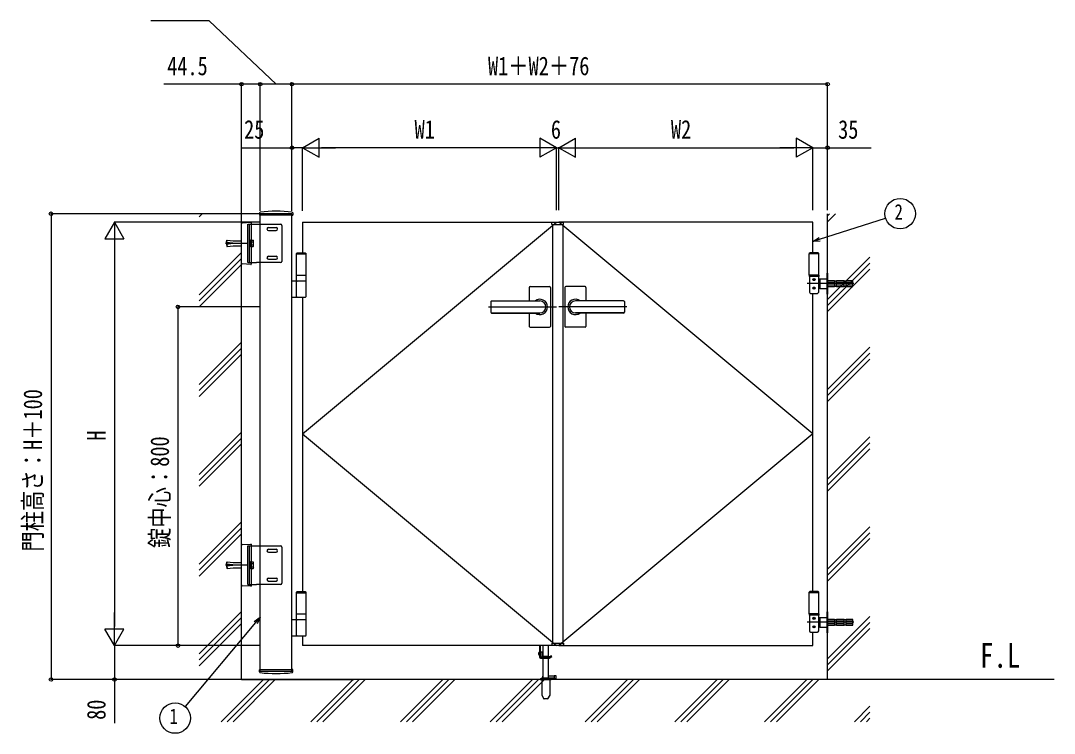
# Model space of a CAD drawing. Units: millimetres, scale not verified. Extents: x -4205 to 4205, y -2970 to 2970.
# Drawn here: x -1102 to 1341, y -158 to 1525 of the extents above; entities that cross this region are included whole.
import ezdxf
from ezdxf.enums import TextEntityAlignment as Align

# ---------------------------------------------------------------- set-up
doc = ezdxf.new("R2010")
doc.units = ezdxf.units.MM
doc.header["$LTSCALE"] = 20
for name, color, linetype in [('0-2_USER1', 3, 'Continuous'), ('0-4_YKK_A1', 4, 'Continuous'), ('0-5_YKK_D', 6, 'Continuous')]:
    doc.layers.add(name, color=color, linetype=linetype)
doc.styles.add('ＭＳ ゴシック', font='')
doc.styles.get('ＭＳ ゴシック').set_extended_font_data('MS Gothic')

msp = doc.modelspace()

# ---------------------------------------------------------------- linework, layer by layer
at = {"layer": '0-4_YKK_A1'}
for p, q in [((-680.48, 1061.6), (-673.08, 1069)), ((-580.48, -31), (-580.48, 1069)), ((-537.82, 1070.9), (-538.08, 1066.03)), ((-459.38, 1065.5), (-537.58, 1065.5)), ((-535.98, -11), (-535.98, 1065.5)), ((-460.98, 1069), (-460.98, 1065.5)), ((-460.98, -11), (-460.98, 1065.5)), ((-459.14, 1070.9), (-458.88, 1066.03)), ((805.02, -31), (805.02, 1069)), ((805.02, 1064.27), (809.75, 1069)), ((805.02, 1050.13), (823.89, 1069)), ((-580.48, 952.33), (-580.48, 1045.57)), ((-578.6, 1047.57), (-558.01, 1048.83)), ((-564.98, 953.5), (-564.98, 1044.5)), ((-564.98, 1044.5), (-544.98, 1044.5)), ((-560.98, 953.5), (-560.98, 1044.5)), ((-557.48, 1048.33), (-557.48, 1046.83)), ((-557.48, 1046.83), (-557.48, 951.08)), ((-544.98, 1044.5), (-487.98, 1044.5)), ((-516.48, 1036.5), (-498.48, 1036.5)), ((-516.48, 1029.5), (-498.48, 1029.5)), ((-484.98, 1041.5), (-484.98, 956.5)), ((-435.98, 549), (164.02, 1049)), ((-435.98, 1049), (-435.98, 977)), ((153.12, 1043.5), (153.33, 1047.55)), ((153.12, 1043.5), (180.92, 1043.5)), ((179.71, 1048.5), (154.33, 1048.5)), ((155.02, 1043.5), (155.02, 54.5)), ((770.02, 549), (170.02, 1049)), ((179.02, 1043.5), (179.02, 54.5)), ((180.92, 1043.5), (180.71, 1047.55)), ((770.02, 977), (770.02, 1049)), ((-615.48, 1003.5), (-615.98, 1003)), ((-615.98, 1003), (-615.98, 995)), ((-615.48, 1003.5), (-615.48, 994.5)), ((-615.48, 1003.5), (-615.11, 1003.46)), ((-615.37, 1001.31), (-614.77, 1006.25)), ((-614.87, 1001.25), (-614.21, 1006.69)), ((-614.77, 1006.25), (-614.21, 1006.69)), ((-580.98, 1005), (-580.98, 993)), ((-580.48, 1004.5), (-580.98, 1005)), ((-580.48, 993.5), (-580.48, 1004.5)), ((-559.38, 1006.25), (-557.38, 1006.25)), ((-557.38, 1006.51), (-552.46, 1006.51)), ((-557.38, 1002.75), (-552.46, 1002.75)), ((-551.88, 1005.5), (-552.46, 1006.51)), ((-551.88, 992.5), (-551.88, 1005.5)), ((-680.48, 877.75), (-580.48, 977.75)), ((-565.38, 999), (-617.79, 999)), ((-615.98, 995), (-615.48, 994.5)), ((-615.48, 994.5), (-615.11, 994.54)), ((-600.48, 999.5), (-615.37, 1001.31)), ((-600.48, 998.5), (-615.37, 996.69)), ((-615.37, 996.69), (-614.77, 991.75)), ((-614.87, 996.75), (-614.21, 991.31)), ((-614.77, 991.75), (-614.21, 991.31)), ((-614.21, 991.29), (-600.15, 993)), ((-600.48, 998.5), (-600.48, 999.5)), ((-600.15, 993), (-580.98, 993)), ((-580.48, 993.5), (-580.98, 993)), ((-557.38, 991.75), (-559.38, 991.75)), ((-557.38, 995.25), (-552.46, 995.25)), ((-551.88, 992.5), (-552.46, 991.49)), ((-680.48, 863.61), (-580.48, 963.61)), ((-564.98, 953.5), (-544.98, 953.5)), ((-487.98, 953.5), (-544.98, 953.5)), ((-516.48, 968.5), (-498.48, 968.5)), ((-516.48, 961.5), (-498.48, 961.5)), ((-448.48, 977), (-450.48, 975)), ((-450.48, 975), (-427.48, 975)), ((-450.48, 974), (-427.48, 974)), ((-448.48, 977), (-429.48, 977)), ((-429.48, 977), (-427.48, 975)), ((763.52, 977), (761.52, 975)), ((784.52, 975), (761.52, 975)), ((761.52, 924), (761.52, 975)), ((784.52, 974), (761.52, 974)), ((782.52, 977), (763.52, 977)), ((782.52, 977), (784.52, 975)), ((784.52, 924), (784.52, 975)), ((805.02, 866.28), (905.02, 966.28)), ((-680.48, 849.46), (-580.48, 949.46)), ((-558.01, 949.08), (-578.6, 950.34)), ((-557.48, 951.08), (-557.48, 949.58)), ((805.02, 852.14), (905.02, 952.14)), ((805.02, 838), (905.02, 938)), ((-427.48, 910), (-460.98, 910)), ((-450.48, 924), (-427.48, 924)), ((-450.48, 873.5), (-450.48, 908.5)), ((-427.48, 873.5), (-427.48, 908.5)), ((867.02, 904), (757.02, 904)), ((784.52, 924), (761.52, 924)), ((770.02, 924), (761.52, 924)), ((761.52, 924), (761.52, 921)), ((762.02, 921), (762.02, 884)), ((784.02, 884), (784.02, 921)), ((784.52, 924), (784.52, 921)), ((821.02, 910.75), (805.02, 910.75)), ((821.02, 906.55), (805.02, 906.55)), ((821.02, 910.75), (821.02, 897.25)), ((826.02, 910), (821.02, 910)), ((826.02, 897.25), (826.02, 910.75)), ((844.02, 910.75), (826.02, 910.75)), ((844.02, 906.55), (826.02, 906.55)), ((844.02, 897.25), (844.02, 910.75)), ((849.02, 910), (844.02, 910)), ((849.02, 897.25), (849.02, 910.75)), ((865.02, 906.55), (849.02, 906.55)), ((100.02, 895), (100.02, 863.5)), ((102.02, 897), (148.02, 897)), ((150.02, 895), (150.02, 849)), ((184.02, 895), (184.02, 849)), ((232.02, 897), (186.02, 897)), ((234.02, 895), (234.02, 863.5)), ((770.02, 177), (770.02, 881)), ((805.02, 901.45), (821.02, 901.45)), ((805.02, 897.25), (821.02, 897.25)), ((821.02, 898), (826.02, 898)), ((826.02, 901.45), (844.02, 901.45)), ((826.02, 897.25), (844.02, 897.25)), ((844.02, 898), (849.02, 898)), ((849.02, 901.45), (865.02, 901.45)), ((849.02, 897.25), (865.02, 897.25)), ((-460.98, 872), (-428.98, 872)), ((-435.98, 872), (-435.98, 177)), ((9.02, 861.5), (9.02, 836.5)), ((11.02, 863.5), (125.02, 863.5)), ((11.02, 863), (125.02, 863)), ((323.02, 863.5), (209.02, 863.5)), ((323.02, 863), (209.02, 863)), ((325.02, 861.5), (325.02, 836.5)), ((3.76, 849), (164.02, 849)), ((11.02, 835), (125.02, 835)), ((11.02, 834.5), (125.02, 834.5)), ((100.02, 834.5), (100.02, 803)), ((150.02, 849), (150.02, 803)), ((330.28, 849), (170.02, 849)), ((184.02, 849), (184.02, 803)), ((323.02, 835), (209.02, 835)), ((323.02, 834.5), (209.02, 834.5)), ((234.02, 834.5), (234.02, 803)), ((102.02, 801), (148.02, 801)), ((232.02, 801), (186.02, 801)), ((-680.48, 665.62), (-580.48, 765.62)), ((-680.48, 651.47), (-580.48, 751.47)), ((-680.48, 637.33), (-580.48, 737.33)), ((805.02, 654.15), (905.02, 754.15)), ((805.02, 640.01), (905.02, 740.01)), ((805.02, 625.87), (905.02, 725.87)), ((-680.48, 453.48), (-580.48, 553.48)), ((-680.48, 439.34), (-580.48, 539.34)), ((-435.98, 549), (164.02, 49)), ((770.02, 549), (170.02, 49)), ((805.02, 442.02), (905.02, 542.02)), ((-680.48, 425.2), (-580.48, 525.2)), ((805.02, 427.88), (905.02, 527.88)), ((805.02, 413.74), (905.02, 513.74)), ((-680.48, 241.35), (-580.48, 341.35)), ((-680.48, 227.21), (-580.48, 327.21)), ((805.02, 229.89), (905.02, 329.89)), ((-680.48, 213.07), (-580.48, 313.07)), ((805.02, 215.75), (905.02, 315.75)), ((805.02, 201.6), (905.02, 301.6)), ((-580.48, 192.38), (-580.48, 285.62)), ((-578.6, 287.61), (-558.01, 288.87)), ((-564.98, 193.5), (-564.98, 284.5)), ((-564.98, 284.5), (-544.98, 284.5)), ((-560.98, 193.5), (-560.98, 284.5)), ((-557.48, 288.38), (-557.48, 286.88)), ((-557.48, 286.88), (-557.48, 191.12)), ((-544.98, 284.5), (-487.98, 284.5)), ((-516.48, 276.5), (-498.48, 276.5)), ((-516.48, 269.5), (-498.48, 269.5)), ((-484.98, 281.5), (-484.98, 196.5)), ((-615.37, 241.31), (-614.77, 246.25)), ((-614.87, 241.25), (-614.21, 246.69)), ((-614.77, 246.25), (-614.21, 246.69)), ((-580.98, 245), (-580.98, 233)), ((-580.48, 244.5), (-580.98, 245)), ((-580.48, 233.5), (-580.48, 244.5)), ((-559.38, 246.25), (-557.38, 246.25)), ((-557.38, 246.51), (-552.46, 246.51)), ((-551.88, 245.5), (-552.46, 246.51)), ((-551.88, 232.5), (-551.88, 245.5)), ((-565.38, 239), (-617.79, 239)), ((-615.48, 243.5), (-615.98, 243)), ((-615.98, 243), (-615.98, 235)), ((-615.98, 235), (-615.48, 234.5)), ((-615.48, 243.5), (-615.48, 234.5)), ((-615.48, 243.5), (-615.11, 243.46)), ((-615.48, 234.5), (-615.11, 234.54)), ((-600.48, 239.5), (-615.37, 241.31)), ((-600.48, 238.5), (-615.37, 236.69)), ((-615.37, 236.69), (-614.77, 231.75)), ((-614.87, 236.75), (-614.21, 231.31)), ((-614.77, 231.75), (-614.21, 231.31)), ((-614.21, 231.29), (-600.15, 233)), ((-600.48, 238.5), (-600.48, 239.5)), ((-600.15, 233), (-580.98, 233)), ((-580.48, 233.5), (-580.98, 233)), ((-557.38, 231.75), (-559.38, 231.75)), ((-557.38, 242.75), (-552.46, 242.75)), ((-557.38, 235.25), (-552.46, 235.25)), ((-551.88, 232.5), (-552.46, 231.49)), ((-516.48, 208.5), (-498.48, 208.5)), ((-516.48, 201.5), (-498.48, 201.5)), ((-558.01, 189.13), (-578.6, 190.39)), ((-564.98, 193.5), (-544.98, 193.5)), ((-557.48, 191.12), (-557.48, 189.62)), ((-487.98, 193.5), (-544.98, 193.5)), ((-448.48, 177), (-450.48, 175)), ((-450.48, 175), (-427.48, 175)), ((-450.48, 174), (-427.48, 174)), ((-448.48, 177), (-429.48, 177)), ((-429.48, 177), (-427.48, 175)), ((763.52, 177), (761.52, 175)), ((784.52, 175), (761.52, 175)), ((761.52, 124), (761.52, 175)), ((784.52, 174), (761.52, 174)), ((782.52, 177), (763.52, 177)), ((782.52, 177), (784.52, 175)), ((784.52, 124), (784.52, 175)), ((-680.48, 29.22), (-580.48, 129.22)), ((-450.48, 124), (-427.48, 124)), ((784.52, 124), (761.52, 124)), ((761.52, 124), (761.52, 121)), ((784.52, 124), (784.52, 121)), ((-680.48, 15.08), (-580.48, 115.08)), ((-680.48, 0.94), (-580.48, 100.94)), ((-427.48, 110), (-460.98, 110)), ((-450.48, 73.5), (-450.48, 108.5)), ((-427.48, 73.5), (-427.48, 108.5)), ((867.02, 104), (757.02, 104)), ((762.02, 121), (762.02, 84)), ((784.02, 84), (784.02, 121)), ((805.02, 17.76), (905.02, 117.76)), ((821.02, 110.75), (805.02, 110.75)), ((821.02, 106.55), (805.02, 106.55)), ((805.02, 3.61), (905.02, 103.61)), ((805.02, 101.45), (821.02, 101.45)), ((821.02, 110.75), (821.02, 97.25)), ((826.02, 110), (821.02, 110)), ((821.02, 98), (826.02, 98)), ((826.02, 97.25), (826.02, 110.75)), ((844.02, 110.75), (826.02, 110.75)), ((844.02, 106.55), (826.02, 106.55)), ((826.02, 101.45), (844.02, 101.45)), ((844.02, 97.25), (844.02, 110.75)), ((849.02, 110), (844.02, 110)), ((844.02, 98), (849.02, 98)), ((849.02, 97.25), (849.02, 110.75)), ((865.02, 106.55), (849.02, 106.55)), ((849.02, 101.45), (865.02, 101.45)), ((770.02, 49), (770.02, 81)), ((805.02, 97.25), (821.02, 97.25)), ((805.02, -10.53), (905.02, 89.47)), ((826.02, 97.25), (844.02, 97.25)), ((849.02, 97.25), (865.02, 97.25)), ((-460.98, 72), (-428.98, 72)), ((-435.98, 72), (-435.98, 49)), ((124.02, 49), (124.02, 22)), ((126.52, 22), (126.52, 49)), ((132.52, 24), (132.52, 49)), ((145.52, 24), (145.52, 49)), ((153.12, 54.5), (180.92, 54.5)), ((153.12, 54.5), (153.33, 50.45)), ((179.71, 49.5), (154.33, 49.5)), ((180.92, 54.5), (180.71, 50.45)), ((124.02, 33.5), (123.5, 33.36)), ((124.02, 26.5), (123.5, 26.64)), ((126.52, 34), (130.02, 34)), ((126.52, 33.5), (126.52, 34)), ((130.52, 33.5), (130.52, 25)), ((151.83, 25.17), (146.35, 22)), ((153.08, 23), (151.83, 25.17)), ((146.35, 22), (126.52, 22)), ((126.52, 19.5), (147.02, 19.5)), ((132.52, -28), (132.52, 18.5)), ((145.52, -28), (145.52, 18.5)), ((145.89, 18.5), (145.89, 19.5)), ((146.77, 19.5), (146.77, 22.24)), ((147.02, 19.5), (153.08, 23)), ((-537.82, -12.9), (-538.08, -8.03)), ((-537.58, -7.5), (-459.38, -7.5)), ((-535.98, -11), (-460.98, -11)), ((-459.14, -12.9), (-458.88, -8.03)), ((131.02, -23.5), (131.02, -27.5)), ((132.52, -23.5), (131.02, -23.5)), ((158.52, -23), (145.52, -23)), ((163.02, -22), (163.02, -29)), ((163.52, -28.5), (163.52, -22.5)), ((1340.98, -31), (-874.03, -31)), ((-628.57, -131), (-528.57, -31)), ((-614.43, -131), (-514.43, -31)), ((-600.28, -131), (-500.28, -31)), ((-580.48, -31), (-314.74, -31)), ((-470.98, -31), (-332.06, -31)), ((-470.98, -31), (-332.06, -31)), ((-416.44, -131), (-316.44, -31)), ((-402.29, -131), (-302.29, -31)), ((-388.15, -131), (-288.15, -31)), ((-204.3, -131), (-104.3, -31)), ((-190.16, -131), (-90.16, -31)), ((-176.02, -131), (-76.02, -31)), ((7.83, -131), (107.83, -31)), ((21.97, -131), (121.97, -31)), ((36.11, -131), (136.11, -31)), ((126.02, -30.16), (126.02, -31)), ((126.02, -31), (152.02, -31)), ((130.02, -28), (126.68, -29.22)), ((129.77, -31), (129.77, -68.03)), ((148.02, -28), (130.02, -28)), ((132.52, -27.5), (131.02, -27.5)), ((131.71, -31), (146.33, -31)), ((158.52, -28), (145.52, -28)), ((148.02, -28), (151.36, -29.22)), ((148.27, -31), (148.27, -68.03)), ((152.02, -30.16), (152.02, -31)), ((158.52, -29), (163.02, -29)), ((232, -131), (332, -31)), ((246.14, -131), (346.14, -31)), ((260.28, -131), (360.28, -31)), ((444.13, -131), (544.13, -31)), ((458.27, -131), (558.27, -31)), ((472.42, -131), (572.42, -31)), ((656.26, -131), (756.26, -31)), ((805.02, -31), (666.1, -31)), ((805.02, -31), (666.1, -31)), ((670.41, -131), (770.41, -31)), ((684.55, -131), (784.55, -31)), ((129.77, -68.03), (134.66, -76.5)), ((148.27, -68.03), (143.38, -76.5)), ((142.51, -77), (135.53, -77)), ((868.4, -131), (905.02, -94.38)), ((882.54, -131), (905.02, -108.52)), ((896.68, -131), (905.02, -122.66))]:
    msp.add_line(p, q, dxfattribs=at)
for points in [[(-460.98, 1069), (-535.98, 1069), (-535.98, 1065.5)], [(-435.98, 1049), (164.02, 1049), (164.02, 1048.5)], [(770.02, 1049), (170.02, 1049), (170.02, 1048.5)], [(-614.21, 1006.71), (-600.15, 1005), (-580.98, 1005)], [(-557.38, 1006.51), (-557.38, 991.49), (-552.46, 991.49)], [(-450.48, 910), (-450.48, 924), (-450.48, 975)], [(-427.48, 910), (-427.48, 924), (-427.48, 975)], [(761.52, 924), (770.02, 924), (784.52, 924)], [(784.52, 921), (770.02, 921), (761.52, 921)], [(865.02, 897.25), (865.02, 910.75), (849.02, 910.75)], [(765.02, 881), (770.02, 881), (781.02, 881)], [(-614.21, 246.71), (-600.15, 245), (-580.98, 245)], [(-557.38, 246.51), (-557.38, 231.49), (-552.46, 231.49)], [(-450.48, 110), (-450.48, 124), (-450.48, 175)], [(-427.48, 110), (-427.48, 124), (-427.48, 175)], [(761.52, 124), (770.02, 124), (784.52, 124)], [(784.52, 121), (770.02, 121), (761.52, 121)], [(865.02, 97.25), (865.02, 110.75), (849.02, 110.75)], [(765.02, 81), (770.02, 81), (781.02, 81)], [(164.02, 49.5), (164.02, 49), (-435.98, 49)], [(170.02, 49.5), (170.02, 49), (770.02, 49)], [(121.93, 32), (123.67, 31.15), (124.28, 30)], [(121.93, 28), (123.67, 28.85), (124.28, 30)], [(126.52, 33.5), (126.52, 24), (128.52, 22), (146.02, 22), (146.02, 23.5)], [(130.52, 25), (131.52, 24), (145.52, 24)], [(145.89, 18.5), (131.28, 18.5), (131.28, 19.5)], [(163.02, -22), (158.52, -22), (158.52, -29)]]:
    msp.add_lwpolyline(points, dxfattribs=at)
for points in [[(-560.98, 990.5), (-560.98, 1007.5), (-559.38, 1007.5), (-559.38, 990.5)], [(804.02, 929), (805.02, 929), (805.02, 879), (804.02, 879)], [(787.02, 914.5), (787.02, 892.5), (804.02, 892.5), (804.02, 914.5)], [(-560.98, 230.5), (-560.98, 247.5), (-559.38, 247.5), (-559.38, 230.5)], [(804.02, 129), (805.02, 129), (805.02, 79), (804.02, 79)], [(787.02, 114.5), (787.02, 92.5), (804.02, 92.5), (804.02, 114.5)]]:
    msp.add_lwpolyline(points, close=True, dxfattribs=at)
for centre, radius in [((773.02, 913.5), 2.5), ((773.02, 913.5), 2.05), ((773.02, 893.5), 2.5), ((773.02, 893.5), 2.05), ((773.02, 113.5), 2.5), ((773.02, 113.5), 2.05), ((773.02, 93.5), 2.5), ((773.02, 93.5), 2.05)]:
    msp.add_circle(centre, radius, dxfattribs=at)
for centre, radius, start, end in [((-498.48, 755), 320, 83.25565, 96.74435), ((-537.58, 1066), 0.5, 177, 270), ((-535.83, 1070.8), 2, 96.74435, 177), ((-461.13, 1070.8), 2, 3, 83.25565), ((-459.38, 1066), 0.5, 270, 3), ((-578.48, 1045.57), 2, 93.5, 180), ((-557.98, 1048.33), 0.5, 0, 93.5), ((-516.48, 1033), 3.5, 90, 270), ((-498.48, 1033), 3.5, 270, 90), ((-487.98, 1041.5), 3, 0, 90), ((154.33, 1047.5), 1, 90, 177), ((179.71, 1047.5), 1, 3, 90), ((-555.2, 1004.63), 3.32, 325.61575, 34.38425), ((-564.3, 999), 12.42, 342.41205, 17.58795), ((-555.2, 993.37), 3.32, 325.61575, 34.38425), ((-516.48, 965), 3.5, 90, 270), ((-498.48, 965), 3.5, 270, 90), ((-487.98, 956.5), 3, 270, 0), ((-578.48, 952.33), 2, 180, 266.5), ((-557.98, 949.58), 0.5, 266.5, 0), ((-448.98, 908.5), 1.5, 90, 180), ((-428.98, 908.5), 1.5, 360, 90), ((787.02, 916), 3, 180, 270), ((102.02, 895), 2, 90, 180), ((148.02, 895), 2, 0, 90), ((186.02, 895), 2, 90, 180), ((232.02, 895), 2, 0, 90), ((765.02, 884), 3, 180, 270), ((781.02, 884), 3, 270, 0), ((787.02, 892), 3, 90, 180), ((-448.98, 873.5), 1.5, 180, 270), ((-428.98, 873.5), 1.5, 270, 360), ((11.02, 861.5), 2, 90, 180), ((11.02, 861), 2, 90, 180), ((125.02, 849), 18, 359.99634, 126.33606), ((125.02, 849), 14, 270, 90), ((209.02, 849), 18, 53.66394, 180.00366), ((209.02, 849), 14, 90, 270), ((323.02, 861.5), 2, 0, 90), ((323.02, 861), 2, 0, 90), ((11.02, 837), 2, 180, 270), ((11.02, 836.5), 2, 180, 270), ((125.02, 849), 18, 233.66394, 359.99634), ((209.02, 849), 18, 180.00366, 306.33606), ((323.02, 837), 2, 270, 0), ((323.02, 836.5), 2, 270, 0), ((102.02, 803), 2, 180, 270), ((148.02, 803), 2, 270, 0), ((186.02, 803), 2, 180, 270), ((232.02, 803), 2, 270, 0), ((-578.48, 285.62), 2, 93.5, 180), ((-557.98, 288.38), 0.5, 0, 93.5), ((-516.48, 273), 3.5, 90, 270), ((-498.48, 273), 3.5, 270, 90), ((-487.98, 281.5), 3, 0, 90), ((-555.2, 244.63), 3.32, 325.61575, 34.38425), ((-564.3, 239), 12.42, 342.41205, 17.58795), ((-555.2, 233.37), 3.32, 325.61575, 34.38425), ((-516.48, 205), 3.5, 90, 270), ((-498.48, 205), 3.5, 270, 90), ((-487.98, 196.5), 3, 270, 0), ((-578.48, 192.38), 2, 180, 266.5), ((-557.98, 189.62), 0.5, 266.5, 0), ((-448.98, 108.5), 1.5, 90, 180), ((-428.98, 108.5), 1.5, 360, 90), ((787.02, 116), 3, 180, 270), ((-448.98, 73.5), 1.5, 180, 270), ((-428.98, 73.5), 1.5, 270, 360), ((765.02, 84), 3, 180, 270), ((781.02, 84), 3, 270, 0), ((787.02, 92), 3, 90, 180), ((154.33, 50.5), 1, 183, 270), ((179.71, 50.5), 1, 270, 357), ((125.62, 30), 4.2, 143.11591, 216.88409), ((124.1, 31.14), 2.3, 105, 143.11591), ((124.1, 28.86), 2.3, 216.88409, 255), ((130.02, 33.5), 0.5, 0, 90), ((126.52, 22), 2.5, 180, 270), ((145.52, 23.5), 0.5, 0, 90), ((-537.58, -8), 0.5, 90, 183), ((-535.83, -12.8), 2, 183, 263.25565), ((-498.48, 303), 320, 263.25565, 276.74435), ((-461.13, -12.8), 2, 276.74435, 357), ((-459.38, -8), 0.5, 357, 90), ((163.02, -22.5), 0.5, 0, 90), ((127.02, -30.16), 1, 110, 180), ((151.02, -30.16), 1, 0, 70), ((163.02, -28.5), 0.5, 270, 0), ((135.53, -76), 1, 210, 270), ((142.51, -76), 1, 270, 330)]:
    msp.add_arc(centre, radius, start, end, dxfattribs=at)
at = {"layer": '0-5_YKK_D'}
for p, q in [((-580.48, 1070), (-580.48, 1376)), ((-535.98, 1076.12), (-535.98, 1376)), ((-535.98, 1076.12), (-535.98, 1376)), ((-460.98, 1375), (-535.98, 1375)), ((-460.98, 1076.95), (-460.98, 1376)), ((-460.98, 1076.12), (-460.98, 1376)), ((805.02, 1375), (-460.98, 1375)), ((805.02, 1077.16), (805.02, 1376)), ((-435.98, 1225), (-397.01, 1247.5)), ((-397.01, 1202.5), (-397.01, 1247.5)), ((164.02, 1225), (125.05, 1247.5)), ((125.05, 1247.5), (125.05, 1202.5)), ((170.02, 1225), (208.99, 1247.5)), ((208.99, 1202.5), (208.99, 1247.5)), ((770.02, 1225), (731.05, 1247.5)), ((731.05, 1247.5), (731.05, 1202.5)), ((-582.09, 1225), (-460.98, 1225)), ((-460.98, 1076.12), (-460.98, 1226)), ((-435.98, 1225), (-460.98, 1225)), ((-435.98, 1077.12), (-435.98, 1226)), ((-435.98, 1076.12), (-435.98, 1226)), ((-435.98, 1225), (-397.01, 1202.5)), ((-435.98, 1225), (-358.04, 1225)), ((119.02, 1225), (-390.98, 1225)), ((164.02, 1225), (86.08, 1225)), ((164.02, 1225), (125.05, 1202.5)), ((164.02, 1225), (147.02, 1225)), ((164.02, 1077.12), (164.02, 1226)), ((164.02, 1077.12), (164.02, 1226)), ((164.02, 1225), (170.02, 1225)), ((170.02, 1077.12), (170.02, 1226)), ((170.02, 1077.12), (170.02, 1226)), ((170.02, 1225), (187.02, 1225)), ((170.02, 1225), (208.99, 1202.5)), ((170.02, 1225), (247.96, 1225)), ((215.02, 1225), (725.02, 1225)), ((770.02, 1225), (692.08, 1225)), ((770.02, 1225), (731.05, 1202.5)), ((770.02, 1077.12), (770.02, 1226)), ((770.02, 1077.12), (770.02, 1226)), ((805.02, 1077.82), (805.02, 1226)), ((-536.98, 1069), (-1031.48, 1069)), ((-1030.48, 1069), (-1030.48, -31)), ((-880.48, 1049), (-902.98, 1010.03)), ((-536.98, 1049), (-881.48, 1049)), ((-880.48, 1049), (-857.98, 1010.03)), ((-880.48, 1049), (-880.48, 971.06)), ((-902.98, 1010.03), (-857.98, 1010.03)), ((-880.48, 1004), (-880.48, 94)), ((-536.98, 849), (-731.48, 849)), ((-730.48, 849), (-730.48, 49)), ((-880.48, 49), (-880.48, 126.94)), ((-880.48, 49), (-902.98, 87.97)), ((-857.98, 87.97), (-902.98, 87.97)), ((-880.48, 49), (-857.98, 87.97)), ((-536.98, 49), (-881.48, 49)), ((-536.98, 49), (-881.48, 49)), ((-536.98, 49), (-731.48, 49)), ((-743.99, -31), (-1031.48, -31)), ((-743.99, -31), (-881.48, -31))]:
    msp.add_line(p, q, dxfattribs=at)
for points in [[(-498.48, 1375), (-656.97, 1525), (-794.57, 1525)], [(-535.98, 1375), (-580.48, 1375), (-763.88, 1375)], [(770.02, 1225), (805.02, 1225), (908.42, 1225)], [(770.02, 1003.45), (786.22, 1008.6), (942.23, 1058.26)], [(787.6, 1004.26), (770.02, 1003.45), (784.84, 1012.94)], [(-535.98, 116.41), (-546.91, 103.39), (-713.42, -94.99)], [(-550.4, 106.32), (-535.98, 116.41), (-543.42, 100.46)], [(-880.48, 49), (-880.48, -31), (-880.48, -134.4)]]:
    msp.add_lwpolyline(points, dxfattribs=at)
for centre, radius in [((-580.48, 1375), 4.25), ((-535.98, 1375), 4.25), ((-460.98, 1375), 4.25), ((-460.98, 1375), 4.25), ((805.02, 1375), 4.25), ((-460.98, 1225), 4.25), ((805.02, 1225), 4.25), ((976.54, 1069.18), 36), ((-1030.48, 1069), 4.25), ((-730.48, 849), 4.25), ((-730.48, 49), 4.25), ((-1030.48, -31), 4.25), ((-880.48, -31), 4.25), ((-737.07, -122.14), 36)]:
    msp.add_circle(centre, radius, dxfattribs=at)

# ---------------------------------------------------------------- texts
at = {"layer": '0-2_USER1', "style": 'ＭＳ ゴシック', "width": 0.8}
msp.add_text('F.L', height=58.65, dxfattribs=at).set_placement((1165.16, -20.98), align=Align.BOTTOM_LEFT)
at = {"layer": '0-5_YKK_D', "style": 'ＭＳ ゴシック', "width": 0.8}
for s, height, p in [('44.5', 43.99, (-755.88, 1383)), ('W1＋W2＋76', 43.99, (2.42, 1383)), ('25', 43.99, (-574.09, 1233)), ('W1', 43.99, (-171.18, 1233)), ('6', 43.99, (151.02, 1233)), ('W2', 43.99, (434.82, 1233)), ('35', 43.99, (830.02, 1233)), ('2', 36.66, (963.2, 1044.18)), ('1', 36.66, (-750.4, -147.14))]:
    msp.add_text(s, height=height, dxfattribs=at).set_placement(p, align=Align.BOTTOM_LEFT)
for s, p in [('門柱高さ：H＋100', (-1038.48, 271)), ('H', (-888.48, 533)), ('錠中心：800', (-738.48, 279.4)), ('80', (-888.48, -126.4))]:
    msp.add_text(s, height=43.99, rotation=90, dxfattribs=at).set_placement(p, align=Align.BOTTOM_LEFT)

doc.saveas('drawing.dxf')
